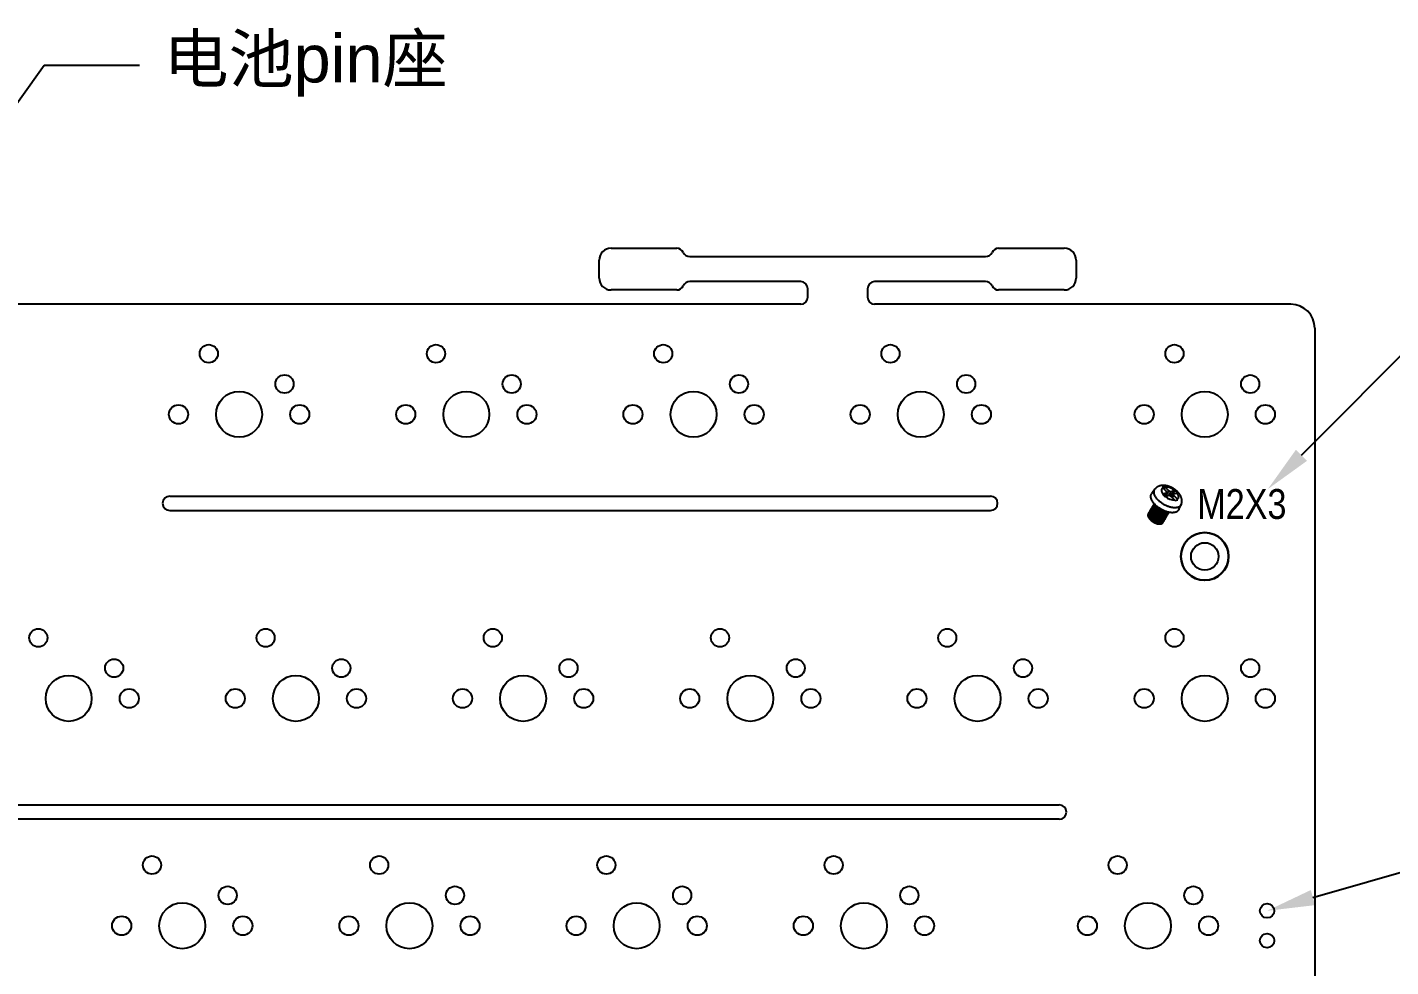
# Model space of a CAD drawing. Header units: millimetres. Extents: x 2210 to 4733, y 577 to 1929.
# Drawn here: x 2885.9 to 3000.2, y 1426.6 to 1505.3 of the extents above; entities that cross this region are included whole.
import ezdxf
from ezdxf import colors
from ezdxf.entities.mleader import LeaderData, LeaderLine
from ezdxf.math import Vec2, Vec3

# ---------------------------------------------------------------- set-up
doc = ezdxf.new("R2010")
doc.units = ezdxf.units.MM
doc.styles.get("Standard").update_dxf_attribs({"font": 'arial.ttf'})

msp = doc.modelspace()

# ---------------------------------------------------------------- linework, layer by layer
at = {"color": 7, "linetype": 'Continuous', "lineweight": 25}
for p, q in [((2934.817, 1486.778), (2940.327, 1486.778)), ((2941.417, 1486.078), (2966.217, 1486.078)), ((2967.308, 1486.778), (2972.817, 1486.778)), ((2933.817, 1484.278), (2933.817, 1485.778)), ((2973.817, 1485.778), (2973.817, 1484.278)), ((2950.717, 1483.978), (2941.417, 1483.978)), ((2966.217, 1483.978), (2956.917, 1483.978)), ((2940.327, 1483.278), (2934.817, 1483.278)), ((2951.317, 1482.678), (2951.317, 1483.378)), ((2956.317, 1483.378), (2956.317, 1482.678)), ((2972.817, 1483.278), (2967.308, 1483.278)), ((2950.717, 1482.078), (2844.917, 1482.078)), ((2991.817, 1482.078), (2956.917, 1482.078)), ((2993.817, 1480.078), (2993.817, 1360.853)), ((2897.822, 1465.999), (2966.622, 1465.999)), ((2897.822, 1464.799), (2966.622, 1464.799)), ((2748.98, 1440.116), (2972.397, 1440.116)), ((2972.397, 1438.916), (2748.98, 1438.916))]:
    msp.add_line(p, q, dxfattribs=at)
at = {"color": 4, "linetype": 'Continuous', "lineweight": 25}
for p, q in [((2981.373, 1466.392), (2981.068, 1466.7)), ((2981.193, 1466.573), (2981.238, 1466.801)), ((2981.279, 1466.764), (2981.584, 1466.456)), ((2980.414, 1466.576), (2980.151, 1466.219)), ((2981.084, 1466.18), (2981.377, 1466.269)), ((2981.216, 1465.994), (2981.377, 1466.269)), ((2981.227, 1465.983), (2981.408, 1466.291)), ((2981.289, 1465.953), (2981.584, 1466.456)), ((2981.597, 1466.047), (2981.304, 1465.958)), ((2981.769, 1466.388), (2981.563, 1466.037)), ((2981.72, 1466.025), (2982.098, 1466.486)), ((2981.769, 1466.388), (2982.062, 1466.477)), ((2982.087, 1465.671), (2981.782, 1465.98)), ((2981.959, 1466.144), (2981.832, 1465.929)), ((2981.993, 1466.044), (2981.891, 1465.87)), ((2982.282, 1466.255), (2981.989, 1466.166)), ((2981.993, 1466.044), (2982.298, 1465.735)), ((2979.865, 1464.546), (2979.854, 1464.527)), ((2979.932, 1464.66), (2979.921, 1464.641)), ((2979.999, 1464.774), (2979.988, 1464.755)), ((2980.065, 1464.887), (2980.054, 1464.868)), ((2980.132, 1465.001), (2980.121, 1464.982)), ((2980.199, 1465.115), (2980.188, 1465.096)), ((2980.266, 1465.229), (2980.255, 1465.21)), ((2980.332, 1465.343), (2980.321, 1465.324)), ((2981.434, 1464.365), (2981.445, 1464.384)), ((2981.501, 1464.479), (2981.512, 1464.498)), ((2981.567, 1464.593), (2981.578, 1464.612)), ((2982.432, 1464.882), (2982.616, 1465.285)), ((2981.1, 1463.796), (2981.111, 1463.815)), ((2981.167, 1463.91), (2981.178, 1463.929)), ((2981.234, 1464.024), (2981.245, 1464.043)), ((2981.3, 1464.137), (2981.311, 1464.156)), ((2981.367, 1464.251), (2981.378, 1464.27))]:
    msp.add_line(p, q, dxfattribs=at)
at = {"color": 4, "linetype": 'Continuous', "lineweight": 25, "flags": 128}
for points in [[(2981.068, 1466.7), (2981.045, 1466.682), (2981.025, 1466.663), (2981.008, 1466.642), (2980.993, 1466.619), (2980.981, 1466.595), (2980.971, 1466.569), (2980.965, 1466.541), (2980.962, 1466.512), (2980.961, 1466.482), (2980.964, 1466.451), (2980.969, 1466.419), (2980.977, 1466.387), (2980.988, 1466.353), (2981.002, 1466.319), (2981.019, 1466.285), (2981.038, 1466.25), (2981.06, 1466.215), (2981.084, 1466.18)], [(2980.443, 1465.265), (2980.401, 1465.308), (2980.362, 1465.352), (2980.324, 1465.397), (2980.289, 1465.441), (2980.257, 1465.486), (2980.226, 1465.531), (2980.199, 1465.576), (2980.174, 1465.621), (2980.152, 1465.665), (2980.132, 1465.709), (2980.115, 1465.753), (2980.101, 1465.796), (2980.09, 1465.838), (2980.082, 1465.88), (2980.077, 1465.921), (2980.075, 1465.96), (2980.075, 1465.999), (2980.079, 1466.036), (2980.085, 1466.073), (2980.095, 1466.107), (2980.107, 1466.141), (2980.122, 1466.173), (2980.14, 1466.203), (2980.151, 1466.219)], [(2982.616, 1465.285), (2982.613, 1465.279), (2982.597, 1465.249), (2982.578, 1465.22), (2982.556, 1465.192), (2982.531, 1465.167), (2982.504, 1465.143), (2982.474, 1465.122), (2982.441, 1465.102), (2982.406, 1465.084), (2982.369, 1465.069), (2982.33, 1465.056), (2982.288, 1465.044), (2982.244, 1465.035), (2982.199, 1465.029), (2982.151, 1465.024), (2982.102, 1465.022), (2982.052, 1465.022), (2982, 1465.024), (2981.946, 1465.028), (2981.892, 1465.035), (2981.836, 1465.044), (2981.78, 1465.055), (2981.723, 1465.068), (2981.665, 1465.083), (2981.607, 1465.101), (2981.549, 1465.12), (2981.49, 1465.142), (2981.432, 1465.165), (2981.373, 1465.19), (2981.315, 1465.217), (2981.258, 1465.246), (2981.201, 1465.277), (2981.144, 1465.309), (2981.089, 1465.343), (2981.035, 1465.378), (2980.982, 1465.414), (2980.93, 1465.452), (2980.88, 1465.49), (2980.831, 1465.53), (2980.784, 1465.571), (2980.738, 1465.613), (2980.695, 1465.655), (2980.654, 1465.698), (2980.615, 1465.741), (2980.578, 1465.785), (2980.544, 1465.829), (2980.512, 1465.874), (2980.482, 1465.918), (2980.455, 1465.962), (2980.431, 1466.007), (2980.41, 1466.051), (2980.391, 1466.094), (2980.375, 1466.137), (2980.362, 1466.179), (2980.352, 1466.221), (2980.345, 1466.262), (2980.341, 1466.302), (2980.339, 1466.341), (2980.341, 1466.378), (2980.346, 1466.415), (2980.354, 1466.45), (2980.364, 1466.484), (2980.378, 1466.516), (2980.394, 1466.547), (2980.413, 1466.576), (2980.414, 1466.576)], [(2981.377, 1466.269), (2981.39, 1466.275), (2981.401, 1466.282), (2981.408, 1466.292), (2981.412, 1466.304), (2981.414, 1466.317), (2981.412, 1466.331), (2981.406, 1466.346), (2981.398, 1466.361), (2981.387, 1466.377), (2981.373, 1466.392)], [(2981.989, 1466.166), (2981.976, 1466.161), (2981.966, 1466.153), (2981.958, 1466.143), (2981.954, 1466.132), (2981.953, 1466.119), (2981.955, 1466.105), (2981.96, 1466.09), (2981.968, 1466.074), (2981.979, 1466.059), (2981.993, 1466.044)], [(2982.298, 1465.735), (2982.321, 1465.753), (2982.341, 1465.772), (2982.359, 1465.793), (2982.374, 1465.816), (2982.386, 1465.841), (2982.395, 1465.867), (2982.401, 1465.894), (2982.405, 1465.923), (2982.405, 1465.953), (2982.403, 1465.984), (2982.397, 1466.016), (2982.389, 1466.049), (2982.378, 1466.082), (2982.364, 1466.116), (2982.348, 1466.151), (2982.328, 1466.185), (2982.306, 1466.22), (2982.282, 1466.255)], [(2979.854, 1464.527), (2979.843, 1464.505), (2979.834, 1464.48), (2979.828, 1464.454), (2979.824, 1464.426), (2979.824, 1464.397), (2979.827, 1464.367), (2979.833, 1464.336), (2979.841, 1464.305), (2979.853, 1464.272), (2979.867, 1464.24), (2979.885, 1464.206), (2979.905, 1464.173), (2979.927, 1464.14), (2979.952, 1464.106), (2979.98, 1464.073), (2980.009, 1464.04), (2980.041, 1464.008), (2980.075, 1463.977), (2980.111, 1463.946), (2980.148, 1463.917), (2980.187, 1463.888), (2980.227, 1463.861), (2980.268, 1463.835), (2980.31, 1463.811), (2980.353, 1463.788), (2980.397, 1463.767), (2980.441, 1463.748), (2980.485, 1463.73), (2980.529, 1463.715), (2980.573, 1463.701), (2980.616, 1463.69), (2980.659, 1463.681), (2980.701, 1463.674), (2980.742, 1463.669), (2980.782, 1463.667), (2980.82, 1463.667), (2980.857, 1463.669), (2980.892, 1463.673), (2980.925, 1463.679), (2980.956, 1463.688), (2980.985, 1463.699), (2981.011, 1463.712), (2981.036, 1463.727), (2981.057, 1463.744), (2981.076, 1463.763), (2981.092, 1463.784), (2981.1, 1463.796)], [(2979.899, 1464.59), (2979.898, 1464.589), (2979.881, 1464.569), (2979.866, 1464.547), (2979.854, 1464.524), (2979.845, 1464.499), (2979.839, 1464.473), (2979.836, 1464.445), (2979.835, 1464.416), (2979.838, 1464.386), (2979.844, 1464.355), (2979.853, 1464.324), (2979.864, 1464.291), (2979.879, 1464.259), (2979.896, 1464.225), (2979.916, 1464.192), (2979.938, 1464.159), (2979.963, 1464.125), (2979.991, 1464.092), (2980.02, 1464.059), (2980.052, 1464.027), (2980.086, 1463.996), (2980.122, 1463.965), (2980.159, 1463.936), (2980.198, 1463.907), (2980.238, 1463.88), (2980.279, 1463.854), (2980.322, 1463.83), (2980.365, 1463.807), (2980.408, 1463.786), (2980.452, 1463.767), (2980.496, 1463.749), (2980.54, 1463.734), (2980.584, 1463.72), (2980.628, 1463.709), (2980.67, 1463.7), (2980.712, 1463.693), (2980.753, 1463.688), (2980.793, 1463.686), (2980.831, 1463.686), (2980.868, 1463.688), (2980.903, 1463.692), (2980.936, 1463.698), (2980.967, 1463.707), (2980.996, 1463.718), (2981.023, 1463.731), (2981.047, 1463.746), (2981.068, 1463.763), (2981.087, 1463.782), (2981.103, 1463.803), (2981.117, 1463.825), (2981.127, 1463.849), (2981.133, 1463.866)], [(2979.921, 1464.641), (2979.91, 1464.619), (2979.9, 1464.594), (2979.894, 1464.568), (2979.891, 1464.54), (2979.891, 1464.511), (2979.894, 1464.481), (2979.899, 1464.45), (2979.908, 1464.419), (2979.92, 1464.386), (2979.934, 1464.353), (2979.951, 1464.32), (2979.971, 1464.287), (2979.994, 1464.253), (2980.019, 1464.22), (2980.046, 1464.187), (2980.076, 1464.154), (2980.108, 1464.122), (2980.142, 1464.091), (2980.177, 1464.06), (2980.215, 1464.031), (2980.254, 1464.002), (2980.294, 1463.975), (2980.335, 1463.949), (2980.377, 1463.925), (2980.42, 1463.902), (2980.464, 1463.881), (2980.508, 1463.861), (2980.552, 1463.844), (2980.596, 1463.829), (2980.64, 1463.815), (2980.683, 1463.804), (2980.726, 1463.795), (2980.768, 1463.788), (2980.809, 1463.783), (2980.848, 1463.781), (2980.887, 1463.78), (2980.923, 1463.782), (2980.959, 1463.787), (2980.992, 1463.793), (2981.023, 1463.802), (2981.052, 1463.813), (2981.078, 1463.826), (2981.102, 1463.841), (2981.124, 1463.858), (2981.143, 1463.877), (2981.159, 1463.898), (2981.167, 1463.91)], [(2979.966, 1464.703), (2979.965, 1464.702), (2979.947, 1464.683), (2979.933, 1464.661), (2979.921, 1464.638), (2979.912, 1464.613), (2979.905, 1464.587), (2979.902, 1464.559), (2979.902, 1464.53), (2979.905, 1464.5), (2979.911, 1464.469), (2979.919, 1464.438), (2979.931, 1464.405), (2979.945, 1464.372), (2979.963, 1464.339), (2979.982, 1464.306), (2980.005, 1464.272), (2980.03, 1464.239), (2980.057, 1464.206), (2980.087, 1464.173), (2980.119, 1464.141), (2980.153, 1464.11), (2980.188, 1464.079), (2980.226, 1464.049), (2980.265, 1464.021), (2980.305, 1463.994), (2980.346, 1463.968), (2980.388, 1463.943), (2980.431, 1463.921), (2980.475, 1463.9), (2980.519, 1463.88), (2980.563, 1463.863), (2980.607, 1463.847), (2980.651, 1463.834), (2980.694, 1463.823), (2980.737, 1463.814), (2980.779, 1463.807), (2980.82, 1463.802), (2980.86, 1463.8), (2980.898, 1463.799), (2980.935, 1463.801), (2980.97, 1463.806), (2981.003, 1463.812), (2981.034, 1463.821), (2981.063, 1463.832), (2981.089, 1463.845), (2981.113, 1463.86), (2981.135, 1463.877), (2981.154, 1463.896), (2981.17, 1463.917), (2981.184, 1463.939), (2981.194, 1463.963), (2981.199, 1463.98)], [(2979.988, 1464.755), (2979.976, 1464.733), (2979.967, 1464.708), (2979.961, 1464.681), (2979.958, 1464.654), (2979.958, 1464.625), (2979.96, 1464.595), (2979.966, 1464.564), (2979.975, 1464.532), (2979.986, 1464.5), (2980.001, 1464.467), (2980.018, 1464.434), (2980.038, 1464.401), (2980.061, 1464.367), (2980.086, 1464.334), (2980.113, 1464.301), (2980.143, 1464.268), (2980.175, 1464.236), (2980.208, 1464.205), (2980.244, 1464.174), (2980.281, 1464.144), (2980.32, 1464.116), (2980.36, 1464.089), (2980.402, 1464.063), (2980.444, 1464.038), (2980.487, 1464.016), (2980.531, 1463.994), (2980.575, 1463.975), (2980.619, 1463.958), (2980.663, 1463.942), (2980.707, 1463.929), (2980.75, 1463.918), (2980.793, 1463.909), (2980.835, 1463.902), (2980.876, 1463.897), (2980.915, 1463.894), (2980.954, 1463.894), (2980.99, 1463.896), (2981.025, 1463.9), (2981.058, 1463.907), (2981.089, 1463.916), (2981.118, 1463.927), (2981.145, 1463.94), (2981.169, 1463.955), (2981.191, 1463.972), (2981.21, 1463.991), (2981.226, 1464.011), (2981.234, 1464.024)], [(2980.033, 1464.817), (2980.032, 1464.816), (2980.014, 1464.796), (2979.999, 1464.775), (2979.987, 1464.752), (2979.978, 1464.727), (2979.972, 1464.7), (2979.969, 1464.673), (2979.969, 1464.644), (2979.972, 1464.614), (2979.977, 1464.583), (2979.986, 1464.551), (2979.998, 1464.519), (2980.012, 1464.486), (2980.029, 1464.453), (2980.049, 1464.42), (2980.072, 1464.386), (2980.097, 1464.353), (2980.124, 1464.32), (2980.154, 1464.287), (2980.186, 1464.255), (2980.22, 1464.223), (2980.255, 1464.193), (2980.293, 1464.163), (2980.331, 1464.135), (2980.372, 1464.108), (2980.413, 1464.082), (2980.455, 1464.057), (2980.498, 1464.034), (2980.542, 1464.013), (2980.586, 1463.994), (2980.63, 1463.977), (2980.674, 1463.961), (2980.718, 1463.948), (2980.761, 1463.937), (2980.804, 1463.927), (2980.846, 1463.921), (2980.887, 1463.916), (2980.926, 1463.913), (2980.965, 1463.913), (2981.001, 1463.915), (2981.036, 1463.919), (2981.07, 1463.926), (2981.101, 1463.935), (2981.129, 1463.946), (2981.156, 1463.959), (2981.18, 1463.974), (2981.202, 1463.991), (2981.221, 1464.01), (2981.237, 1464.03), (2981.25, 1464.053), (2981.261, 1464.077), (2981.266, 1464.094)], [(2980.054, 1464.868), (2980.043, 1464.846), (2980.034, 1464.821), (2980.028, 1464.795), (2980.025, 1464.768), (2980.024, 1464.739), (2980.027, 1464.709), (2980.033, 1464.678), (2980.042, 1464.646), (2980.053, 1464.614), (2980.068, 1464.581), (2980.085, 1464.548), (2980.105, 1464.514), (2980.127, 1464.481), (2980.152, 1464.448), (2980.18, 1464.415), (2980.21, 1464.382), (2980.241, 1464.35), (2980.275, 1464.318), (2980.311, 1464.288), (2980.348, 1464.258), (2980.387, 1464.23), (2980.427, 1464.202), (2980.468, 1464.177), (2980.511, 1464.152), (2980.554, 1464.129), (2980.597, 1464.108), (2980.641, 1464.089), (2980.685, 1464.072), (2980.729, 1464.056), (2980.773, 1464.043), (2980.817, 1464.031), (2980.859, 1464.022), (2980.901, 1464.015), (2980.942, 1464.011), (2980.982, 1464.008), (2981.02, 1464.008), (2981.057, 1464.01), (2981.092, 1464.014), (2981.125, 1464.021), (2981.156, 1464.03), (2981.185, 1464.04), (2981.212, 1464.053), (2981.236, 1464.068), (2981.257, 1464.085), (2981.276, 1464.104), (2981.293, 1464.125), (2981.3, 1464.137)], [(2980.1, 1464.931), (2980.099, 1464.93), (2980.081, 1464.91), (2980.066, 1464.889), (2980.054, 1464.865), (2980.045, 1464.84), (2980.039, 1464.814), (2980.036, 1464.787), (2980.036, 1464.758), (2980.038, 1464.728), (2980.044, 1464.697), (2980.053, 1464.665), (2980.064, 1464.633), (2980.079, 1464.6), (2980.096, 1464.567), (2980.116, 1464.533), (2980.138, 1464.5), (2980.164, 1464.467), (2980.191, 1464.434), (2980.221, 1464.401), (2980.252, 1464.369), (2980.286, 1464.337), (2980.322, 1464.307), (2980.359, 1464.277), (2980.398, 1464.249), (2980.438, 1464.221), (2980.48, 1464.195), (2980.522, 1464.171), (2980.565, 1464.148), (2980.608, 1464.127), (2980.652, 1464.108), (2980.697, 1464.091), (2980.741, 1464.075), (2980.784, 1464.062), (2980.828, 1464.05), (2980.871, 1464.041), (2980.912, 1464.034), (2980.953, 1464.03), (2980.993, 1464.027), (2981.031, 1464.027), (2981.068, 1464.029), (2981.103, 1464.033), (2981.136, 1464.04), (2981.167, 1464.049), (2981.196, 1464.059), (2981.223, 1464.072), (2981.247, 1464.087), (2981.269, 1464.104), (2981.287, 1464.123), (2981.304, 1464.144), (2981.317, 1464.167), (2981.328, 1464.191), (2981.333, 1464.208)], [(2980.121, 1464.982), (2980.11, 1464.96), (2980.101, 1464.935), (2980.095, 1464.909), (2980.091, 1464.881), (2980.091, 1464.852), (2980.094, 1464.823), (2980.1, 1464.792), (2980.108, 1464.76), (2980.12, 1464.728), (2980.134, 1464.695), (2980.152, 1464.662), (2980.172, 1464.628), (2980.194, 1464.595), (2980.219, 1464.561), (2980.247, 1464.528), (2980.276, 1464.496), (2980.308, 1464.464), (2980.342, 1464.432), (2980.378, 1464.402), (2980.415, 1464.372), (2980.454, 1464.343), (2980.494, 1464.316), (2980.535, 1464.29), (2980.577, 1464.266), (2980.621, 1464.243), (2980.664, 1464.222), (2980.708, 1464.203), (2980.752, 1464.185), (2980.796, 1464.17), (2980.84, 1464.157), (2980.883, 1464.145), (2980.926, 1464.136), (2980.968, 1464.129), (2981.009, 1464.124), (2981.049, 1464.122), (2981.087, 1464.122), (2981.124, 1464.124), (2981.159, 1464.128), (2981.192, 1464.135), (2981.223, 1464.143), (2981.252, 1464.154), (2981.278, 1464.167), (2981.303, 1464.182), (2981.324, 1464.199), (2981.343, 1464.218), (2981.359, 1464.239), (2981.367, 1464.251)], [(2980.166, 1465.045), (2980.165, 1465.044), (2980.148, 1465.024), (2980.133, 1465.002), (2980.121, 1464.979), (2980.112, 1464.954), (2980.106, 1464.928), (2980.103, 1464.9), (2980.102, 1464.871), (2980.105, 1464.842), (2980.111, 1464.811), (2980.12, 1464.779), (2980.131, 1464.747), (2980.146, 1464.714), (2980.163, 1464.681), (2980.183, 1464.647), (2980.205, 1464.614), (2980.23, 1464.58), (2980.258, 1464.547), (2980.287, 1464.515), (2980.319, 1464.483), (2980.353, 1464.451), (2980.389, 1464.421), (2980.426, 1464.391), (2980.465, 1464.362), (2980.505, 1464.335), (2980.546, 1464.309), (2980.589, 1464.285), (2980.632, 1464.262), (2980.675, 1464.241), (2980.719, 1464.222), (2980.763, 1464.204), (2980.807, 1464.189), (2980.851, 1464.176), (2980.895, 1464.164), (2980.937, 1464.155), (2980.979, 1464.148), (2981.02, 1464.143), (2981.06, 1464.141), (2981.098, 1464.141), (2981.135, 1464.143), (2981.17, 1464.147), (2981.203, 1464.154), (2981.234, 1464.162), (2981.263, 1464.173), (2981.29, 1464.186), (2981.314, 1464.201), (2981.335, 1464.218), (2981.354, 1464.237), (2981.37, 1464.258), (2981.384, 1464.28), (2981.394, 1464.304), (2981.4, 1464.321)], [(2980.188, 1465.096), (2980.177, 1465.074), (2980.167, 1465.049), (2980.161, 1465.023), (2980.158, 1464.995), (2980.158, 1464.966), (2980.161, 1464.936), (2980.167, 1464.905), (2980.175, 1464.874), (2980.187, 1464.841), (2980.201, 1464.809), (2980.218, 1464.775), (2980.238, 1464.742), (2980.261, 1464.709), (2980.286, 1464.675), (2980.313, 1464.642), (2980.343, 1464.61), (2980.375, 1464.577), (2980.409, 1464.546), (2980.444, 1464.515), (2980.482, 1464.486), (2980.521, 1464.457), (2980.561, 1464.43), (2980.602, 1464.404), (2980.644, 1464.38), (2980.687, 1464.357), (2980.731, 1464.336), (2980.775, 1464.317), (2980.819, 1464.299), (2980.863, 1464.284), (2980.907, 1464.27), (2980.95, 1464.259), (2980.993, 1464.25), (2981.035, 1464.243), (2981.076, 1464.238), (2981.115, 1464.236), (2981.154, 1464.236), (2981.191, 1464.238), (2981.226, 1464.242), (2981.259, 1464.248), (2981.29, 1464.257), (2981.319, 1464.268), (2981.345, 1464.281), (2981.369, 1464.296), (2981.391, 1464.313), (2981.41, 1464.332), (2981.426, 1464.353), (2981.434, 1464.365)], [(2980.233, 1465.159), (2980.232, 1465.158), (2980.214, 1465.138), (2980.2, 1465.116), (2980.188, 1465.093), (2980.179, 1465.068), (2980.172, 1465.042), (2980.169, 1465.014), (2980.169, 1464.985), (2980.172, 1464.955), (2980.178, 1464.924), (2980.186, 1464.893), (2980.198, 1464.86), (2980.212, 1464.828), (2980.23, 1464.794), (2980.249, 1464.761), (2980.272, 1464.728), (2980.297, 1464.694), (2980.324, 1464.661), (2980.354, 1464.628), (2980.386, 1464.596), (2980.42, 1464.565), (2980.455, 1464.534), (2980.493, 1464.505), (2980.532, 1464.476), (2980.572, 1464.449), (2980.613, 1464.423), (2980.655, 1464.399), (2980.698, 1464.376), (2980.742, 1464.355), (2980.786, 1464.336), (2980.83, 1464.318), (2980.874, 1464.303), (2980.918, 1464.289), (2980.961, 1464.278), (2981.004, 1464.269), (2981.046, 1464.262), (2981.087, 1464.257), (2981.127, 1464.255), (2981.165, 1464.255), (2981.202, 1464.257), (2981.237, 1464.261), (2981.27, 1464.267), (2981.301, 1464.276), (2981.33, 1464.287), (2981.356, 1464.3), (2981.38, 1464.315), (2981.402, 1464.332), (2981.421, 1464.351), (2981.437, 1464.372), (2981.451, 1464.394), (2981.461, 1464.418), (2981.466, 1464.435)], [(2980.255, 1465.21), (2980.243, 1465.188), (2980.234, 1465.163), (2980.228, 1465.137), (2980.225, 1465.109), (2980.225, 1465.08), (2980.228, 1465.05), (2980.233, 1465.019), (2980.242, 1464.988), (2980.254, 1464.955), (2980.268, 1464.922), (2980.285, 1464.889), (2980.305, 1464.856), (2980.328, 1464.822), (2980.353, 1464.789), (2980.38, 1464.756), (2980.41, 1464.723), (2980.442, 1464.691), (2980.475, 1464.66), (2980.511, 1464.629), (2980.548, 1464.6), (2980.587, 1464.571), (2980.627, 1464.544), (2980.669, 1464.518), (2980.711, 1464.494), (2980.754, 1464.471), (2980.798, 1464.45), (2980.842, 1464.43), (2980.886, 1464.413), (2980.93, 1464.398), (2980.974, 1464.384), (2981.017, 1464.373), (2981.06, 1464.364), (2981.102, 1464.357), (2981.143, 1464.352), (2981.182, 1464.35), (2981.221, 1464.349), (2981.257, 1464.351), (2981.292, 1464.356), (2981.325, 1464.362), (2981.356, 1464.371), (2981.385, 1464.382), (2981.412, 1464.395), (2981.436, 1464.41), (2981.458, 1464.427), (2981.477, 1464.446), (2981.493, 1464.467), (2981.501, 1464.479)], [(2980.3, 1465.272), (2980.299, 1465.272), (2980.281, 1465.252), (2980.266, 1465.23), (2980.254, 1465.207), (2980.245, 1465.182), (2980.239, 1465.156), (2980.236, 1465.128), (2980.236, 1465.099), (2980.239, 1465.069), (2980.244, 1465.038), (2980.253, 1465.007), (2980.265, 1464.974), (2980.279, 1464.941), (2980.296, 1464.908), (2980.316, 1464.875), (2980.339, 1464.841), (2980.364, 1464.808), (2980.391, 1464.775), (2980.421, 1464.742), (2980.453, 1464.71), (2980.487, 1464.679), (2980.522, 1464.648), (2980.56, 1464.619), (2980.598, 1464.59), (2980.639, 1464.563), (2980.68, 1464.537), (2980.722, 1464.512), (2980.765, 1464.49), (2980.809, 1464.469), (2980.853, 1464.449), (2980.897, 1464.432), (2980.941, 1464.417), (2980.985, 1464.403), (2981.028, 1464.392), (2981.071, 1464.383), (2981.113, 1464.376), (2981.154, 1464.371), (2981.193, 1464.369), (2981.232, 1464.368), (2981.268, 1464.37), (2981.303, 1464.375), (2981.337, 1464.381), (2981.368, 1464.39), (2981.396, 1464.401), (2981.423, 1464.414), (2981.447, 1464.429), (2981.469, 1464.446), (2981.488, 1464.465), (2981.504, 1464.486), (2981.517, 1464.508), (2981.528, 1464.532), (2981.533, 1464.549)], [(2980.321, 1465.324), (2980.31, 1465.302), (2980.301, 1465.277), (2980.295, 1465.25), (2980.292, 1465.223), (2980.291, 1465.194), (2980.294, 1465.164), (2980.3, 1465.133), (2980.309, 1465.101), (2980.32, 1465.069), (2980.335, 1465.036), (2980.352, 1465.003), (2980.372, 1464.97), (2980.394, 1464.936), (2980.419, 1464.903), (2980.447, 1464.87), (2980.477, 1464.837), (2980.508, 1464.805), (2980.542, 1464.774), (2980.578, 1464.743), (2980.615, 1464.713), (2980.654, 1464.685), (2980.694, 1464.658), (2980.736, 1464.632), (2980.778, 1464.607), (2980.821, 1464.585), (2980.864, 1464.563), (2980.908, 1464.544), (2980.952, 1464.527), (2980.996, 1464.511), (2981.04, 1464.498), (2981.084, 1464.487), (2981.126, 1464.478), (2981.168, 1464.471), (2981.209, 1464.466), (2981.249, 1464.463), (2981.287, 1464.463), (2981.324, 1464.465), (2981.359, 1464.47), (2981.392, 1464.476), (2981.423, 1464.485), (2981.452, 1464.496), (2981.479, 1464.509), (2981.503, 1464.524), (2981.524, 1464.541), (2981.543, 1464.56), (2981.56, 1464.58), (2981.567, 1464.593)], [(2980.349, 1465.367), (2980.348, 1465.365), (2980.333, 1465.344), (2980.321, 1465.321), (2980.312, 1465.296), (2980.306, 1465.269), (2980.303, 1465.242), (2980.303, 1465.213), (2980.305, 1465.183), (2980.311, 1465.152), (2980.32, 1465.12), (2980.331, 1465.088), (2980.346, 1465.055), (2980.363, 1465.022), (2980.383, 1464.989), (2980.406, 1464.955), (2980.431, 1464.922), (2980.458, 1464.889), (2980.488, 1464.856), (2980.52, 1464.824), (2980.553, 1464.793), (2980.589, 1464.762), (2980.626, 1464.732), (2980.665, 1464.704), (2980.705, 1464.677), (2980.747, 1464.651), (2980.789, 1464.626), (2980.832, 1464.604), (2980.875, 1464.582), (2980.919, 1464.563), (2980.964, 1464.546), (2981.008, 1464.53), (2981.051, 1464.517), (2981.095, 1464.506), (2981.138, 1464.497), (2981.18, 1464.49), (2981.22, 1464.485), (2981.26, 1464.482), (2981.298, 1464.482), (2981.335, 1464.484), (2981.37, 1464.488), (2981.403, 1464.495), (2981.434, 1464.504), (2981.463, 1464.515), (2981.49, 1464.528), (2981.514, 1464.543), (2981.536, 1464.56), (2981.554, 1464.579), (2981.571, 1464.599), (2981.584, 1464.622), (2981.592, 1464.638)], [(2982.432, 1464.882), (2982.43, 1464.876), (2982.413, 1464.845), (2982.394, 1464.816), (2982.372, 1464.788), (2982.347, 1464.762), (2982.32, 1464.738), (2982.29, 1464.716), (2982.258, 1464.696), (2982.223, 1464.678), (2982.186, 1464.661), (2982.146, 1464.647), (2982.105, 1464.636), (2982.061, 1464.626), (2982.016, 1464.618), (2981.968, 1464.613), (2981.919, 1464.61), (2981.869, 1464.609), (2981.817, 1464.61), (2981.763, 1464.614), (2981.709, 1464.619), (2981.653, 1464.627), (2981.596, 1464.637), (2981.539, 1464.649), (2981.481, 1464.664), (2981.422, 1464.68), (2981.363, 1464.699), (2981.304, 1464.719), (2981.245, 1464.742), (2981.186, 1464.766), (2981.127, 1464.792), (2981.068, 1464.82), (2981.01, 1464.85), (2980.953, 1464.881), (2980.896, 1464.914), (2980.84, 1464.948), (2980.785, 1464.984), (2980.732, 1465.021), (2980.68, 1465.059), (2980.629, 1465.098), (2980.58, 1465.139), (2980.532, 1465.18), (2980.487, 1465.222), (2980.443, 1465.265)]]:
    msp.add_lwpolyline(points, dxfattribs=at)
at = {"color": 7, "linetype": 'Continuous', "lineweight": 25}
for centre, radius in [((2901.09, 1477.936), 0.762), ((2920.14, 1477.936), 0.762), ((2939.19, 1477.936), 0.762), ((2958.24, 1477.936), 0.762), ((2982.052, 1477.933), 0.762), ((2907.44, 1475.396), 0.762), ((2926.49, 1475.396), 0.762), ((2945.54, 1475.396), 0.762), ((2964.59, 1475.396), 0.762), ((2988.403, 1475.393), 0.762), ((2903.632, 1472.853), 1.925), ((2922.682, 1472.853), 1.925), ((2941.732, 1472.853), 1.925), ((2960.782, 1472.853), 1.925), ((2984.592, 1472.853), 1.925), ((2898.552, 1472.853), 0.8), ((2908.712, 1472.853), 0.8), ((2917.602, 1472.853), 0.8), ((2927.762, 1472.853), 0.8), ((2936.652, 1472.853), 0.8), ((2946.812, 1472.853), 0.8), ((2955.702, 1472.853), 0.8), ((2965.862, 1472.853), 0.8), ((2979.512, 1472.853), 0.8), ((2989.672, 1472.853), 0.8), ((2984.592, 1460.947), 1.15), ((2984.592, 1460.947), 1.15), ((2886.805, 1454.123), 0.762), ((2905.852, 1454.123), 0.762), ((2924.902, 1454.123), 0.762), ((2943.952, 1454.123), 0.762), ((2963.002, 1454.123), 0.762), ((2982.052, 1454.123), 0.762), ((2893.155, 1451.583), 0.762), ((2912.202, 1451.583), 0.762), ((2931.252, 1451.583), 0.762), ((2950.302, 1451.583), 0.762), ((2969.352, 1451.583), 0.762), ((2988.403, 1451.583), 0.762), ((2889.342, 1449.041), 1.925), ((2908.392, 1449.041), 1.925), ((2927.442, 1449.041), 1.925), ((2946.492, 1449.041), 1.925), ((2965.542, 1449.041), 1.925), ((2984.592, 1449.041), 1.925), ((2894.422, 1449.041), 0.8), ((2903.312, 1449.041), 0.8), ((2913.472, 1449.041), 0.8), ((2922.362, 1449.041), 0.8), ((2932.522, 1449.041), 0.8), ((2941.412, 1449.041), 0.8), ((2951.572, 1449.041), 0.8), ((2960.462, 1449.041), 0.8), ((2970.622, 1449.041), 0.8), ((2979.512, 1449.041), 0.8), ((2989.672, 1449.041), 0.8), ((2896.327, 1435.073), 0.762), ((2915.377, 1435.073), 0.762), ((2934.427, 1435.073), 0.762), ((2953.477, 1435.073), 0.762), ((2977.29, 1435.073), 0.762), ((2902.677, 1432.533), 0.762), ((2921.727, 1432.533), 0.762), ((2940.777, 1432.533), 0.762), ((2959.827, 1432.533), 0.762), ((2983.64, 1432.533), 0.762), ((2898.867, 1429.991), 1.925), ((2917.917, 1429.991), 1.925), ((2936.967, 1429.991), 1.925), ((2956.017, 1429.991), 1.925), ((2979.83, 1429.991), 1.925), ((2893.787, 1429.991), 0.8), ((2903.947, 1429.991), 0.8), ((2912.837, 1429.991), 0.8), ((2922.997, 1429.991), 0.8), ((2931.887, 1429.991), 0.8), ((2942.047, 1429.991), 0.8), ((2950.937, 1429.991), 0.8), ((2961.097, 1429.991), 0.8), ((2974.75, 1429.991), 0.8), ((2984.91, 1429.991), 0.8)]:
    msp.add_circle(centre, radius, dxfattribs=at)
at = {"color": 4, "lineweight": 30}
msp.add_circle((2984.592, 1460.947), 2, dxfattribs=at)
at = {"color": 3, "linetype": 'Continuous', "lineweight": 25}
for centre in [(2989.817, 1431.241), (2989.817, 1428.741)]:
    msp.add_circle(centre, 0.6, dxfattribs=at)
at = {"color": 7, "linetype": 'Continuous', "lineweight": 25}
for centre, radius, start, end in [((2934.817, 1485.778), 1, 90, 180), ((2940.327, 1486.178), 0.6, 24.62432, 90), ((2941.417, 1486.678), 0.6, 204.62432, 270), ((2966.217, 1486.678), 0.6, 270, 335.37568), ((2967.308, 1486.178), 0.6, 90, 155.37568), ((2972.817, 1485.778), 1, 0, 90), ((2934.817, 1484.278), 1, 180, 270), ((2941.417, 1483.378), 0.6, 90, 155.37568), ((2950.717, 1483.378), 0.6, 0, 90), ((2956.917, 1483.378), 0.6, 90, 180), ((2966.217, 1483.378), 0.6, 24.62432, 90), ((2972.817, 1484.278), 1, 270, 0), ((2940.327, 1483.878), 0.6, 270, 335.37568), ((2950.717, 1482.678), 0.6, 270, 0), ((2956.917, 1482.678), 0.6, 180, 270), ((2967.308, 1483.878), 0.6, 204.62432, 270), ((2991.817, 1480.078), 2, 0, 90), ((2897.822, 1465.399), 0.6, 90, 180), ((2966.622, 1465.399), 0.6, 0, 90), ((2897.822, 1465.399), 0.6, 180, 270), ((2966.622, 1465.399), 0.6, 270, 0), ((2972.397, 1439.516), 0.6, 0, 90), ((2972.397, 1439.516), 0.6, 270, 0)]:
    msp.add_arc(centre, radius, start, end, dxfattribs=at)
at = {"color": 4, "linetype": 'Continuous', "lineweight": 25}
for centre, radius, start, end in [((2981.268, 1465.523), 1.241, 50.23618, 89.48966), ((2982.098, 1466.912), 1.241, 230.23618, 269.48966), ((2981.741, 1466.597), 0.211, 222.0263, 277.69953), ((2981.625, 1465.839), 0.211, 42.0263, 97.69953), ((2981.269, 1465.511), 0.922, 189.7887, 289.42048), ((2981.3, 1465.564), 0.956, 193.29444, 285.91474), ((2981.475, 1465.862), 1.174, 213.4487, 265.76048), ((2981.516, 1465.933), 1.233, 218.95053, 260.25865)]:
    msp.add_arc(centre, radius, start, end, dxfattribs=at)
for points, knots in [([(2982.32, 1466.358), (2982.312, 1466.365), (2982.29, 1466.387), (2982.253, 1466.422), (2982.207, 1466.462), (2982.16, 1466.5), (2982.112, 1466.537), (2982.063, 1466.572), (2982.012, 1466.606), (2981.961, 1466.639), (2981.908, 1466.669), (2981.855, 1466.698), (2981.801, 1466.726), (2981.745, 1466.751), (2981.69, 1466.775), (2981.633, 1466.797), (2981.577, 1466.817), (2981.519, 1466.835), (2981.461, 1466.851), (2981.403, 1466.864), (2981.345, 1466.876), (2981.286, 1466.885), (2981.228, 1466.891), (2981.169, 1466.895), (2981.111, 1466.897), (2981.053, 1466.895), (2980.997, 1466.89), (2980.941, 1466.883), (2980.887, 1466.873), (2980.835, 1466.86), (2980.784, 1466.844), (2980.736, 1466.826), (2980.689, 1466.805), (2980.645, 1466.781), (2980.603, 1466.756), (2980.563, 1466.728), (2980.526, 1466.698), (2980.491, 1466.666), (2980.459, 1466.632), (2980.433, 1466.602), (2980.419, 1466.583), (2980.414, 1466.576)], [0, 0, 0, 0, 0.014971, 0.0419619, 0.0688218, 0.0955759, 0.1222386, 0.1488279, 0.1753637, 0.2018673, 0.2283611, 0.2548673, 0.2814017, 0.3079878, 0.3346487, 0.3614075, 0.3882864, 0.4153059, 0.4424838, 0.4698333, 0.4973602, 0.5250597, 0.5529122, 0.5808788, 0.6088845, 0.6368261, 0.6645973, 0.6920889, 0.7192022, 0.7458619, 0.7720226, 0.7976682, 0.8228076, 0.8474678, 0.8716864, 0.8955073, 0.9189763, 0.9421391, 0.9650402, 0.9877227, 1, 1, 1, 1]), ([(2982.616, 1465.285), (2982.62, 1465.295), (2982.631, 1465.319), (2982.645, 1465.359), (2982.658, 1465.402), (2982.668, 1465.446), (2982.675, 1465.492), (2982.68, 1465.537), (2982.682, 1465.583), (2982.681, 1465.63), (2982.677, 1465.677), (2982.671, 1465.725), (2982.662, 1465.773), (2982.65, 1465.821), (2982.635, 1465.869), (2982.617, 1465.918), (2982.597, 1465.967), (2982.573, 1466.016), (2982.547, 1466.064), (2982.518, 1466.112), (2982.486, 1466.16), (2982.452, 1466.207), (2982.415, 1466.253), (2982.377, 1466.298), (2982.344, 1466.332), (2982.325, 1466.352), (2982.32, 1466.358)], [0, 0, 0, 0, 0.0288958, 0.0675927, 0.1063441, 0.1452238, 0.1843083, 0.2236771, 0.2634129, 0.3036008, 0.3443268, 0.385675, 0.4277231, 0.470537, 0.5141625, 0.5586165, 0.6038786, 0.6498857, 0.6965324, 0.7436798, 0.7911707, 0.8388488, 0.8865471, 0.9341564, 0.9816106, 1, 1, 1, 1])]:
    msp.add_open_spline(points, degree=3, knots=knots, dxfattribs=at)
for points in [[(2981.238, 1466.801), (2981.168, 1466.782), (2981.098, 1466.761), (2981.027, 1466.737)], [(2981.027, 1466.737), (2981.041, 1466.726), (2981.055, 1466.713), (2981.068, 1466.7)], [(2981.279, 1466.764), (2981.266, 1466.777), (2981.252, 1466.79), (2981.238, 1466.801)], [(2981.084, 1466.18), (2981.072, 1466.177), (2981.059, 1466.172), (2981.045, 1466.166)], [(2981.045, 1466.166), (2981.119, 1466.094), (2981.192, 1466.02), (2981.265, 1465.944)], [(2981.265, 1465.944), (2981.279, 1465.95), (2981.292, 1465.955), (2981.304, 1465.958)], [(2982.098, 1466.486), (2982.087, 1466.484), (2982.075, 1466.481), (2982.062, 1466.477)], [(2982.087, 1465.671), (2982.1, 1465.658), (2982.113, 1465.644), (2982.125, 1465.629)], [(2982.318, 1466.264), (2982.247, 1466.34), (2982.173, 1466.414), (2982.098, 1466.486)], [(2982.125, 1465.629), (2982.197, 1465.651), (2982.268, 1465.673), (2982.336, 1465.693)], [(2982.282, 1466.255), (2982.295, 1466.259), (2982.307, 1466.262), (2982.318, 1466.264)], [(2982.336, 1465.693), (2982.324, 1465.708), (2982.311, 1465.722), (2982.298, 1465.735)]]:
    msp.add_open_spline(points, degree=3, dxfattribs=at)

# ---------------------------------------------------------------- texts
at = {"color": 67, "true_color": 0x727430, "insert": (2983.962, 1466.589), "char_height": 2.5, "attachment_point": 1}
msp.add_mtext_dynamic_manual_height_columns('{\\fAsap Condensed|b0|i0|c0|p34;\\C4;M2X3}', width=5.92034, gutter_width=12.5, heights=[0], dxfattribs=at)

# ---------------------------------------------------------------- leaders
at = {"color": 1}
ml = msp.add_multileader_mtext('Standard', dxfattribs=at)
ml.set_content('{\\fSimSun|b0|i0|c134|p2;电池}pin{\\fSimSun|b0|i0|c134|p2;座}', color=1)
ml.set_leader_properties()
ml.build(insert=Vec2(0, 0))
ctx = ml.context
ctx.base_point, ctx.plane_origin = Vec3(2895.293, 1502.121), Vec3(2860.099, 1464.106)
notes = []
notes.append((ctx, [(0, (1, 1, 0), (2887.293, 1502.121), (1, 0), 8, [(0, [(2860.099, 1464.106)], 0, [])])]))
ctx.mtext.insert, ctx.mtext.flow_direction = Vec3(2897.293, 1504.676), 5
at = {"color": 4}
ml = msp.add_multileader_mtext('Standard', dxfattribs=at)
ml.set_content('pcb{\\fSimSun|b0|i0|c134|p2;背面白色油墨印刷图案和文字}', color=4)
ml.set_leader_properties()
ml.build(insert=Vec2(0, 0))
ctx = ml.context
ctx.base_point, ctx.plane_origin = Vec3(3018.912, 1487.739), Vec3(2989.883, 1466.589)
notes.append((ctx, [(0, (1, 1, 0), (3010.912, 1487.739), (1, 0), 8, [(0, [(2989.883, 1466.589)], 0, [])])]))
ctx.mtext.insert, ctx.mtext.flow_direction = Vec3(3020.912, 1490.294), 5
at = {"color": 114, "true_color": 0x139b48}
ml = msp.add_multileader_mtext('Standard', dxfattribs=at)
ml.set_content('{\\fSimSun|b0|i0|c134|p2;复位孔，实现镊子短接复位}', color=(19, 155, 72))
ml.set_leader_properties()
ml.build(insert=Vec2(0, 0))
ctx = ml.context
ctx.base_point, ctx.plane_origin = Vec3(3048.425, 1445.807), Vec3(2989.817, 1431.241)
notes.append((ctx, [(1, (1, 1, 0), (3040.425, 1445.807), (1, 0), 8, [(0, [(2989.817, 1431.241)], 0, [])])]))
ctx.mtext.insert, ctx.mtext.flow_direction = Vec3(3050.425, 1448.086), 5
for ctx, leaders in notes:
    for number, flags, end, landing, length, lines in leaders:
        leader = LeaderData()
        leader.index, (leader.has_last_leader_line, leader.has_dogleg_vector, leader.attachment_direction) = number, flags
        leader.last_leader_point, leader.dogleg_vector, leader.dogleg_length = Vec3(end), Vec3(landing), length
        for number, points, colour, breaks in lines:
            line = LeaderLine()
            line.index, line.vertices, line.color, line.breaks = number, Vec3.list(points), colors.encode_raw_color(colour), breaks
            leader.lines.append(line)
        ctx.leaders.append(leader)

doc.saveas('drawing.dxf')
